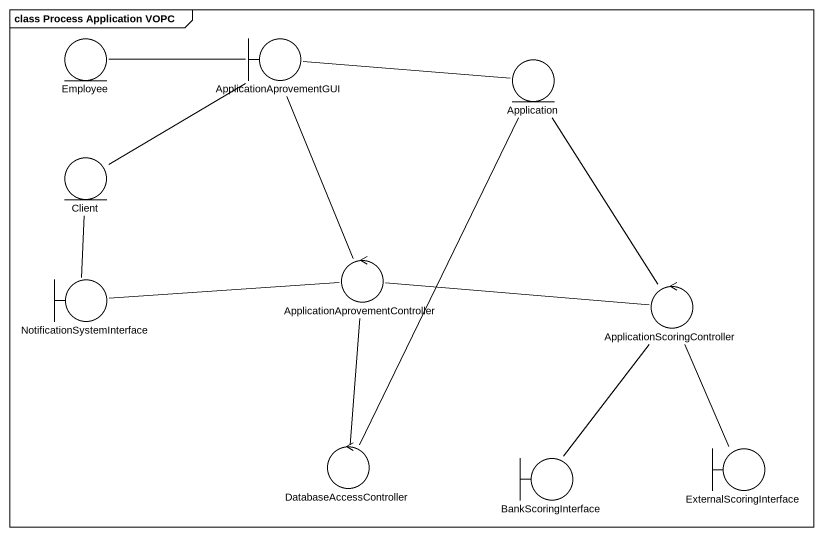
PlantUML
@startuml
mainframe class Process Application VOPC
entity Employee
boundary ApplicationAprovementGUI
entity Application
entity Client
boundary NotificationSystemInterface
control "ApplicationAprovementController" as ApplicationAprovementControl
control ApplicationScoringController
control DatabaseAccessController
boundary BankScoringInterface
boundary ExternalScoringInterface
Employee -right- ApplicationAprovementGUI
ApplicationAprovementGUI -- ApplicationAprovementControl
Application -left- ApplicationAprovementGUI
Application -- ApplicationScoringController
Application -- DatabaseAccessController
Client -right- ApplicationAprovementGUI
Client -- NotificationSystemInterface
ApplicationAprovementControl -left- NotificationSystemInterface
ApplicationAprovementControl -right- ApplicationScoringController
ApplicationAprovementControl -- DatabaseAccessController
ApplicationScoringController -- BankScoringInterface
ApplicationScoringController -- ExternalScoringInterface
@enduml
